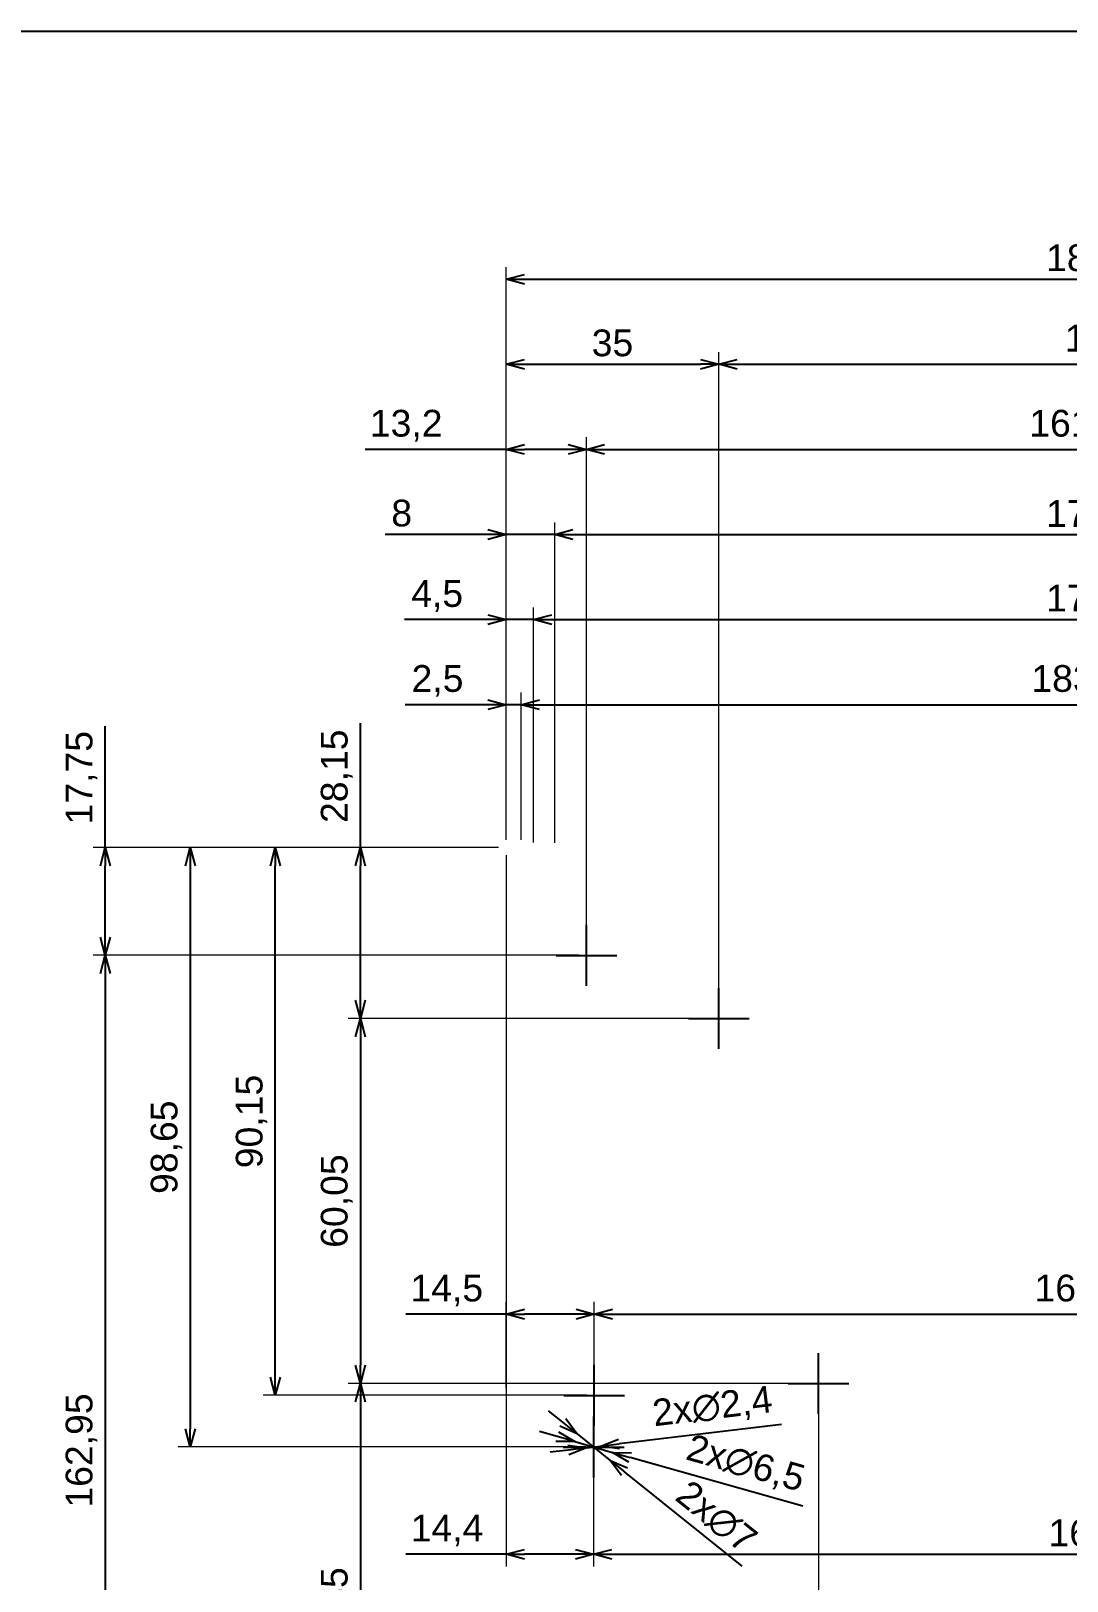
# Paper-space layout 'Cover' of a CAD drawing. Header units: millimetres. Extents: x 0 to 413, y 1 to 290.
# Drawn here: x 101.8 to 187.1, y 162.7 to 290.2 of the extents above; entities that cross this region are included whole.
import ezdxf

# ---------------------------------------------------------------- set-up
doc = ezdxf.new("R2010")
doc.units = ezdxf.units.MM
doc.layers.add('MD_Annotation', color=7, linetype='Continuous', lineweight=25)
doc.layers.add('Tabelka', color=7, linetype='Continuous')
doc.styles.get("Standard").update_dxf_attribs({"font": 'arial.ttf'})
doc.dimstyles.new('ISO-25', dxfattribs={"dimtxt": 2.2, "dimasz": 1.5, "dimexe": 1, "dimexo": 0.625, "dimtad": 1, "dimrnd": 0.05, "dimtxsty": 'Standard', "dimblk": 'OPEN30', "dimcen": 2.5, "dimadec": 0, "dimazin": 0, "dimtfac": 1, "dimtmove": 0, "dimatfit": 3, "dimfxl": 1, "dimlwe": 18, "dimarcsym": 0})

# ---------------------------------------------------------------- blocks, each defined once
blk = doc.blocks.new('_Open30')
at = {"color": 0, "linetype": 'ByBlock', "lineweight": -2}
for p, q in [((-1, 0.268), (0, 0)), ((0, 0), (-1, -0.268)), ((0, 0), (-1, 0))]:
    blk.add_line(p, q, dxfattribs=at)
blk = doc.blocks.new('*D133')
at = {"layer": 'Defpoints', "color": 0, "transparency": 16777216}
for p in [(234.92, 269.77), (140.92, 223.02), (234.92, 223.02)]:
    blk.add_point(p, dxfattribs=at)
at = {"layer": 'MD_Annotation', "color": 0, "lineweight": 18, "transparency": 16777216}
for p, q in [((140.92, 223.64), (140.92, 270.77)), ((234.92, 223.64), (234.92, 270.77))]:
    blk.add_line(p, q, dxfattribs=at)
at = {"layer": 'MD_Annotation', "color": 0, "lineweight": -2, "transparency": 16777216}
blk.add_line((142.42, 269.77), (233.42, 269.77), dxfattribs=at)
at = {"layer": 'MD_Annotation', "color": 0, "lineweight": -2, "transparency": 16777216, "xscale": 1.5, "yscale": 1.5, "zscale": 1.5, "rotation": 180}
blk.add_blockref('_Open30', (140.92, 269.77), dxfattribs=at)
at = {"layer": 'MD_Annotation', "color": 0, "lineweight": -2, "transparency": 16777216, "xscale": 1.5, "yscale": 1.5, "zscale": 1.5}
blk.add_blockref('_Open30', (234.92, 269.77), dxfattribs=at)
at = {"layer": 'MD_Annotation', "color": 0, "transparency": 16777216, "insert": (187.92, 271.52), "char_height": 2.2, "attachment_point": 5}
blk.add_mtext('188', dxfattribs=at)
blk = doc.blocks.new('*D134')
at = {"layer": 'Defpoints', "color": 0, "transparency": 16777216}
for p in [(142.16, 234.77), (140.92, 223.02), (142.16, 223.01)]:
    blk.add_point(p, dxfattribs=at)
at = {"layer": 'MD_Annotation', "color": 0, "lineweight": -2, "transparency": 16777216}
for p, q in [((139.42, 234.77), (132.61, 234.77)), ((142.16, 234.77), (140.92, 234.77)), ((143.66, 234.77), (145.16, 234.77))]:
    blk.add_line(p, q, dxfattribs=at)
at = {"layer": 'MD_Annotation', "color": 0, "lineweight": 18, "transparency": 16777216}
for p, q in [((140.92, 223.64), (140.92, 235.77)), ((142.16, 223.64), (142.16, 235.77))]:
    blk.add_line(p, q, dxfattribs=at)
at = {"layer": 'MD_Annotation', "color": 0, "lineweight": -2, "transparency": 16777216, "xscale": 1.5, "yscale": 1.5, "zscale": 1.5}
blk.add_blockref('_Open30', (140.92, 234.77), dxfattribs=at)
at = {"layer": 'MD_Annotation', "color": 0, "lineweight": -2, "transparency": 16777216, "xscale": 1.5, "yscale": 1.5, "zscale": 1.5, "rotation": 180}
blk.add_blockref('_Open30', (142.16, 234.77), dxfattribs=at)
at = {"layer": 'MD_Annotation', "color": 0, "transparency": 16777216, "insert": (135.27, 236.72), "char_height": 2.2, "attachment_point": 5}
blk.add_mtext('2,5', dxfattribs=at)
blk = doc.blocks.new('*D135')
at = {"layer": 'Defpoints', "color": 0, "transparency": 16777216}
for p in [(233.82, 234.77), (142.16, 223.01), (233.82, 223.01)]:
    blk.add_point(p, dxfattribs=at)
at = {"layer": 'MD_Annotation', "color": 0, "lineweight": 18, "transparency": 16777216}
for p, q in [((142.16, 223.64), (142.16, 235.77)), ((233.82, 223.64), (233.82, 235.77))]:
    blk.add_line(p, q, dxfattribs=at)
at = {"layer": 'MD_Annotation', "color": 0, "lineweight": -2, "transparency": 16777216}
blk.add_line((143.66, 234.77), (232.32, 234.77), dxfattribs=at)
at = {"layer": 'MD_Annotation', "color": 0, "lineweight": -2, "transparency": 16777216, "xscale": 1.5, "yscale": 1.5, "zscale": 1.5, "rotation": 180}
blk.add_blockref('_Open30', (142.16, 234.77), dxfattribs=at)
at = {"layer": 'MD_Annotation', "color": 0, "lineweight": -2, "transparency": 16777216, "xscale": 1.5, "yscale": 1.5, "zscale": 1.5}
blk.add_blockref('_Open30', (233.82, 234.77), dxfattribs=at)
at = {"layer": 'MD_Annotation', "color": 0, "transparency": 16777216, "insert": (187.99, 236.72), "char_height": 2.2, "attachment_point": 5}
blk.add_mtext('183,3', dxfattribs=at)
blk = doc.blocks.new('*D136')
at = {"layer": 'Defpoints', "color": 0, "transparency": 16777216}
for p in [(232.67, 241.77), (143.17, 222.8), (232.67, 222.8)]:
    blk.add_point(p, dxfattribs=at)
at = {"layer": 'MD_Annotation', "color": 0, "lineweight": 18, "transparency": 16777216}
for p, q in [((143.17, 223.43), (143.17, 242.77)), ((232.67, 223.43), (232.67, 242.77))]:
    blk.add_line(p, q, dxfattribs=at)
at = {"layer": 'MD_Annotation', "color": 0, "lineweight": -2, "transparency": 16777216}
blk.add_line((144.67, 241.77), (231.17, 241.77), dxfattribs=at)
at = {"layer": 'MD_Annotation', "color": 0, "lineweight": -2, "transparency": 16777216, "xscale": 1.5, "yscale": 1.5, "zscale": 1.5, "rotation": 180}
blk.add_blockref('_Open30', (143.17, 241.77), dxfattribs=at)
at = {"layer": 'MD_Annotation', "color": 0, "lineweight": -2, "transparency": 16777216, "xscale": 1.5, "yscale": 1.5, "zscale": 1.5}
blk.add_blockref('_Open30', (232.67, 241.77), dxfattribs=at)
at = {"layer": 'MD_Annotation', "color": 0, "transparency": 16777216, "insert": (187.92, 243.52), "char_height": 2.2, "attachment_point": 5}
blk.add_mtext('179', dxfattribs=at)
blk = doc.blocks.new('*D137')
at = {"layer": 'Defpoints', "color": 0, "transparency": 16777216}
for p in [(230.92, 248.77), (144.92, 222.77), (230.92, 222.77)]:
    blk.add_point(p, dxfattribs=at)
at = {"layer": 'MD_Annotation', "color": 0, "lineweight": 18, "transparency": 16777216}
for p, q in [((144.92, 223.4), (144.92, 249.77)), ((230.92, 223.4), (230.92, 249.77))]:
    blk.add_line(p, q, dxfattribs=at)
at = {"layer": 'MD_Annotation', "color": 0, "lineweight": -2, "transparency": 16777216}
blk.add_line((146.42, 248.77), (229.42, 248.77), dxfattribs=at)
at = {"layer": 'MD_Annotation', "color": 0, "lineweight": -2, "transparency": 16777216, "xscale": 1.5, "yscale": 1.5, "zscale": 1.5, "rotation": 180}
blk.add_blockref('_Open30', (144.92, 248.77), dxfattribs=at)
at = {"layer": 'MD_Annotation', "color": 0, "lineweight": -2, "transparency": 16777216, "xscale": 1.5, "yscale": 1.5, "zscale": 1.5}
blk.add_blockref('_Open30', (230.92, 248.77), dxfattribs=at)
at = {"layer": 'MD_Annotation', "color": 0, "transparency": 16777216, "insert": (187.92, 250.5), "char_height": 2.2, "attachment_point": 5}
blk.add_mtext('172', dxfattribs=at)
blk = doc.blocks.new('*D138')
at = {"layer": 'Defpoints', "color": 0, "transparency": 16777216}
for p in [(140.92, 248.77), (140.92, 223.02), (144.92, 222.77)]:
    blk.add_point(p, dxfattribs=at)
at = {"layer": 'MD_Annotation', "color": 0, "lineweight": -2, "transparency": 16777216}
for p, q in [((139.42, 248.77), (130.97, 248.77)), ((144.92, 248.77), (140.92, 248.77)), ((146.42, 248.77), (147.92, 248.77))]:
    blk.add_line(p, q, dxfattribs=at)
at = {"layer": 'MD_Annotation', "color": 0, "lineweight": 18, "transparency": 16777216}
for p, q in [((140.92, 223.64), (140.92, 249.77)), ((144.92, 223.4), (144.92, 249.77))]:
    blk.add_line(p, q, dxfattribs=at)
at = {"layer": 'MD_Annotation', "color": 0, "lineweight": -2, "transparency": 16777216, "xscale": 1.5, "yscale": 1.5, "zscale": 1.5}
blk.add_blockref('_Open30', (140.92, 248.77), dxfattribs=at)
at = {"layer": 'MD_Annotation', "color": 0, "lineweight": -2, "transparency": 16777216, "xscale": 1.5, "yscale": 1.5, "zscale": 1.5, "rotation": 180}
blk.add_blockref('_Open30', (144.92, 248.77), dxfattribs=at)
at = {"layer": 'MD_Annotation', "color": 0, "transparency": 16777216, "insert": (132.32, 250.52), "char_height": 2.2, "attachment_point": 5}
blk.add_mtext('8', dxfattribs=at)
blk = doc.blocks.new('*D139')
at = {"layer": 'Defpoints', "color": 0, "transparency": 16777216}
for p in [(147.52, 255.77), (140.92, 223.02), (147.52, 214.15)]:
    blk.add_point(p, dxfattribs=at)
at = {"layer": 'MD_Annotation', "color": 0, "lineweight": 18, "transparency": 16777216}
for p, q in [((140.92, 223.64), (140.92, 256.77)), ((147.52, 214.77), (147.52, 256.77))]:
    blk.add_line(p, q, dxfattribs=at)
at = {"layer": 'MD_Annotation', "color": 0, "lineweight": -2, "transparency": 16777216}
for p, q in [((140.92, 255.77), (129.32, 255.77)), ((146.02, 255.77), (142.42, 255.77))]:
    blk.add_line(p, q, dxfattribs=at)
at = {"layer": 'MD_Annotation', "color": 0, "lineweight": -2, "transparency": 16777216, "xscale": 1.5, "yscale": 1.5, "zscale": 1.5, "rotation": 180}
blk.add_blockref('_Open30', (140.92, 255.77), dxfattribs=at)
at = {"layer": 'MD_Annotation', "color": 0, "lineweight": -2, "transparency": 16777216, "xscale": 1.5, "yscale": 1.5, "zscale": 1.5}
blk.add_blockref('_Open30', (147.52, 255.77), dxfattribs=at)
at = {"layer": 'MD_Annotation', "color": 0, "transparency": 16777216, "insert": (132.69, 257.72), "char_height": 2.2, "attachment_point": 5}
blk.add_mtext('13,2', dxfattribs=at)
blk = doc.blocks.new('*D140')
at = {"layer": 'Defpoints', "color": 0, "transparency": 16777216}
for p in [(228.12, 255.77), (228.12, 214.27), (147.52, 214.15)]:
    blk.add_point(p, dxfattribs=at)
at = {"layer": 'MD_Annotation', "color": 0, "lineweight": 18, "transparency": 16777216}
for p, q in [((147.52, 214.77), (147.52, 256.77)), ((228.12, 214.9), (228.12, 256.77))]:
    blk.add_line(p, q, dxfattribs=at)
at = {"layer": 'MD_Annotation', "color": 0, "lineweight": -2, "transparency": 16777216}
blk.add_line((149.02, 255.77), (226.62, 255.77), dxfattribs=at)
at = {"layer": 'MD_Annotation', "color": 0, "lineweight": -2, "transparency": 16777216, "xscale": 1.5, "yscale": 1.5, "zscale": 1.5, "rotation": 180}
blk.add_blockref('_Open30', (147.52, 255.77), dxfattribs=at)
at = {"layer": 'MD_Annotation', "color": 0, "lineweight": -2, "transparency": 16777216, "xscale": 1.5, "yscale": 1.5, "zscale": 1.5}
blk.add_blockref('_Open30', (228.12, 255.77), dxfattribs=at)
at = {"layer": 'MD_Annotation', "color": 0, "transparency": 16777216, "insert": (187.82, 257.72), "char_height": 2.2, "attachment_point": 5}
blk.add_mtext('161,2', dxfattribs=at)
blk = doc.blocks.new('*D141')
at = {"layer": 'Defpoints', "color": 0, "transparency": 16777216}
for p in [(140.92, 223.02), (107.92, 214.15), (147.52, 214.15)]:
    blk.add_point(p, dxfattribs=at)
at = {"layer": 'MD_Annotation', "color": 0, "lineweight": -2, "transparency": 16777216}
for p, q in [((107.92, 223.02), (107.92, 233)), ((107.92, 215.65), (107.92, 221.52))]:
    blk.add_line(p, q, dxfattribs=at)
at = {"layer": 'MD_Annotation', "color": 0, "lineweight": 18, "transparency": 16777216}
for p, q in [((140.3, 223.02), (106.92, 223.02)), ((146.9, 214.15), (106.92, 214.15))]:
    blk.add_line(p, q, dxfattribs=at)
at = {"layer": 'MD_Annotation', "color": 0, "lineweight": -2, "transparency": 16777216, "xscale": 1.5, "yscale": 1.5, "zscale": 1.5}
for p, rotation in [((107.92, 223.02), 90), ((107.92, 214.15), 270)]:
    blk.add_blockref('_Open30', p, dxfattribs=dict(at, rotation=rotation))
at = {"layer": 'MD_Annotation', "color": 0, "transparency": 16777216, "insert": (105.97, 228.76), "char_height": 2.2, "attachment_point": 5, "rotation": 90}
blk.add_mtext('17,75', dxfattribs=at)
blk = doc.blocks.new('*D142')
at = {"layer": 'Defpoints', "color": 0, "transparency": 16777216}
for p in [(147.52, 214.15), (107.92, 132.67), (147.67, 132.67)]:
    blk.add_point(p, dxfattribs=at)
at = {"layer": 'MD_Annotation', "color": 0, "lineweight": 18, "transparency": 16777216}
for p, q in [((146.9, 214.15), (106.92, 214.15)), ((147.05, 132.67), (106.92, 132.67))]:
    blk.add_line(p, q, dxfattribs=at)
at = {"layer": 'MD_Annotation', "color": 0, "lineweight": -2, "transparency": 16777216}
blk.add_line((107.92, 212.65), (107.92, 134.17), dxfattribs=at)
at = {"layer": 'MD_Annotation', "color": 0, "lineweight": -2, "transparency": 16777216, "xscale": 1.5, "yscale": 1.5, "zscale": 1.5}
for p, rotation in [((107.92, 214.15), 90), ((107.92, 132.67), 270)]:
    blk.add_blockref('_Open30', p, dxfattribs=dict(at, rotation=rotation))
at = {"layer": 'MD_Annotation', "color": 0, "transparency": 16777216, "insert": (105.97, 173.41), "char_height": 2.2, "attachment_point": 5, "rotation": 90}
blk.add_mtext('162,95', dxfattribs=at)
blk = doc.blocks.new('*D143')
at = {"layer": 'Defpoints', "color": 0, "transparency": 16777216}
for p in [(140.92, 223.02), (148.12, 173.7), (148.12, 164.87)]:
    blk.add_point(p, dxfattribs=at)
at = {"layer": 'MD_Annotation', "color": 0, "lineweight": 18, "transparency": 16777216}
for p, q in [((140.92, 222.39), (140.92, 163.87)), ((148.12, 173.07), (148.12, 163.87))]:
    blk.add_line(p, q, dxfattribs=at)
at = {"layer": 'MD_Annotation', "color": 0, "lineweight": -2, "transparency": 16777216}
for p, q in [((140.92, 164.87), (132.67, 164.87)), ((146.62, 164.87), (142.42, 164.87))]:
    blk.add_line(p, q, dxfattribs=at)
at = {"layer": 'MD_Annotation', "color": 0, "lineweight": -2, "transparency": 16777216, "xscale": 1.5, "yscale": 1.5, "zscale": 1.5, "rotation": 180}
blk.add_blockref('_Open30', (140.92, 164.87), dxfattribs=at)
at = {"layer": 'MD_Annotation', "color": 0, "lineweight": -2, "transparency": 16777216, "xscale": 1.5, "yscale": 1.5, "zscale": 1.5}
blk.add_blockref('_Open30', (148.12, 164.87), dxfattribs=at)
at = {"layer": 'MD_Annotation', "color": 0, "transparency": 16777216, "insert": (136.05, 166.82), "char_height": 2.2, "attachment_point": 5}
blk.add_mtext('14,4', dxfattribs=at)
blk = doc.blocks.new('*D144')
at = {"layer": 'Defpoints', "color": 0, "transparency": 16777216}
for p in [(148.12, 173.7), (228.12, 173.95), (228.12, 164.87)]:
    blk.add_point(p, dxfattribs=at)
at = {"layer": 'MD_Annotation', "color": 0, "lineweight": 18, "transparency": 16777216}
for p, q in [((148.12, 173.07), (148.12, 163.87)), ((228.12, 173.32), (228.12, 163.87))]:
    blk.add_line(p, q, dxfattribs=at)
at = {"layer": 'MD_Annotation', "color": 0, "lineweight": -2, "transparency": 16777216}
blk.add_line((149.62, 164.87), (226.62, 164.87), dxfattribs=at)
at = {"layer": 'MD_Annotation', "color": 0, "lineweight": -2, "transparency": 16777216, "xscale": 1.5, "yscale": 1.5, "zscale": 1.5, "rotation": 180}
blk.add_blockref('_Open30', (148.12, 164.87), dxfattribs=at)
at = {"layer": 'MD_Annotation', "color": 0, "lineweight": -2, "transparency": 16777216, "xscale": 1.5, "yscale": 1.5, "zscale": 1.5}
blk.add_blockref('_Open30', (228.12, 164.87), dxfattribs=at)
at = {"layer": 'MD_Annotation', "color": 0, "transparency": 16777216, "insert": (188.12, 166.62), "char_height": 2.2, "attachment_point": 5}
blk.add_mtext('160', dxfattribs=at)
blk = doc.blocks.new('*D145')
at = {"layer": 'Defpoints', "color": 0, "transparency": 16777216}
for p in [(140.92, 223.02), (114.92, 173.7), (148.12, 173.7)]:
    blk.add_point(p, dxfattribs=at)
at = {"layer": 'MD_Annotation', "color": 0, "lineweight": 18, "transparency": 16777216}
for p, q in [((140.3, 223.02), (113.92, 223.02)), ((147.5, 173.7), (113.92, 173.7))]:
    blk.add_line(p, q, dxfattribs=at)
at = {"layer": 'MD_Annotation', "color": 0, "lineweight": -2, "transparency": 16777216}
blk.add_line((114.92, 221.52), (114.92, 175.2), dxfattribs=at)
at = {"layer": 'MD_Annotation', "color": 0, "lineweight": -2, "transparency": 16777216, "xscale": 1.5, "yscale": 1.5, "zscale": 1.5}
for p, rotation in [((114.92, 223.02), 90), ((114.92, 173.7), 270)]:
    blk.add_blockref('_Open30', p, dxfattribs=dict(at, rotation=rotation))
at = {"layer": 'MD_Annotation', "color": 0, "transparency": 16777216, "insert": (112.97, 198.36), "char_height": 2.2, "attachment_point": 5, "rotation": 90}
blk.add_mtext('98,65', dxfattribs=at)
blk = doc.blocks.new('*D154')
at = {"layer": 'Defpoints', "color": 0, "transparency": 16777216}
for p in [(166.62, 178.92), (140.92, 123.92), (166.62, 98.17)]:
    blk.add_point(p, dxfattribs=at)
at = {"layer": 'MD_Annotation', "color": 0, "lineweight": 18, "transparency": 16777216}
for p, q in [((166.62, 178.3), (166.62, 97.17)), ((140.92, 123.29), (140.92, 97.17))]:
    blk.add_line(p, q, dxfattribs=at)
at = {"layer": 'MD_Annotation', "color": 0, "lineweight": -2, "transparency": 16777216}
blk.add_line((142.42, 98.17), (165.12, 98.17), dxfattribs=at)
at = {"layer": 'MD_Annotation', "color": 0, "lineweight": -2, "transparency": 16777216, "xscale": 1.5, "yscale": 1.5, "zscale": 1.5, "rotation": 180}
blk.add_blockref('_Open30', (140.92, 98.17), dxfattribs=at)
at = {"layer": 'MD_Annotation', "color": 0, "lineweight": -2, "transparency": 16777216, "xscale": 1.5, "yscale": 1.5, "zscale": 1.5}
blk.add_blockref('_Open30', (166.62, 98.17), dxfattribs=at)
at = {"layer": 'MD_Annotation', "color": 0, "transparency": 16777216, "insert": (153.77, 100.11), "char_height": 2.2, "attachment_point": 5}
blk.add_mtext('51,4', dxfattribs=at)
blk = doc.blocks.new('*D155')
at = {"layer": 'Defpoints', "color": 0, "transparency": 16777216}
for p in [(166.62, 178.92), (207.5, 173.95), (207.5, 98.17)]:
    blk.add_point(p, dxfattribs=at)
at = {"layer": 'MD_Annotation', "color": 0, "lineweight": 18, "transparency": 16777216}
for p, q in [((166.62, 178.3), (166.62, 97.17)), ((207.5, 173.32), (207.5, 97.17))]:
    blk.add_line(p, q, dxfattribs=at)
at = {"layer": 'MD_Annotation', "color": 0, "lineweight": -2, "transparency": 16777216}
blk.add_line((168.12, 98.17), (206, 98.17), dxfattribs=at)
at = {"layer": 'MD_Annotation', "color": 0, "lineweight": -2, "transparency": 16777216, "xscale": 1.5, "yscale": 1.5, "zscale": 1.5, "rotation": 180}
blk.add_blockref('_Open30', (166.62, 98.17), dxfattribs=at)
at = {"layer": 'MD_Annotation', "color": 0, "lineweight": -2, "transparency": 16777216, "xscale": 1.5, "yscale": 1.5, "zscale": 1.5}
blk.add_blockref('_Open30', (207.5, 98.17), dxfattribs=at)
at = {"layer": 'MD_Annotation', "color": 0, "transparency": 16777216, "insert": (187.06, 100.11), "char_height": 2.2, "attachment_point": 5}
blk.add_mtext('81,75', dxfattribs=at)
blk = doc.blocks.new('*D156')
at = {"layer": 'Defpoints', "color": 0, "transparency": 16777216}
for p in [(140.92, 223.02), (128.92, 208.95), (158.42, 208.95)]:
    blk.add_point(p, dxfattribs=at)
at = {"layer": 'MD_Annotation', "color": 0, "lineweight": -2, "transparency": 16777216}
for p, q in [((128.92, 223.02), (128.92, 233.25)), ((128.92, 210.45), (128.92, 221.52))]:
    blk.add_line(p, q, dxfattribs=at)
at = {"layer": 'MD_Annotation', "color": 0, "lineweight": 18, "transparency": 16777216}
for p, q in [((140.3, 223.02), (127.92, 223.02)), ((157.8, 208.95), (127.92, 208.95))]:
    blk.add_line(p, q, dxfattribs=at)
at = {"layer": 'MD_Annotation', "color": 0, "lineweight": -2, "transparency": 16777216, "xscale": 1.5, "yscale": 1.5, "zscale": 1.5}
for p, rotation in [((128.92, 223.02), 90), ((128.92, 208.95), 270)]:
    blk.add_blockref('_Open30', p, dxfattribs=dict(at, rotation=rotation))
at = {"layer": 'MD_Annotation', "color": 0, "transparency": 16777216, "insert": (126.97, 228.88), "char_height": 2.2, "attachment_point": 5, "rotation": 90}
blk.add_mtext('28,15', dxfattribs=at)
blk = doc.blocks.new('*D157')
at = {"layer": 'Defpoints', "color": 0, "transparency": 16777216}
for p in [(158.42, 208.95), (128.92, 178.92), (166.62, 178.92)]:
    blk.add_point(p, dxfattribs=at)
at = {"layer": 'MD_Annotation', "color": 0, "lineweight": 18, "transparency": 16777216}
for p, q in [((157.8, 208.95), (127.92, 208.95)), ((166, 178.92), (127.92, 178.92))]:
    blk.add_line(p, q, dxfattribs=at)
at = {"layer": 'MD_Annotation', "color": 0, "lineweight": -2, "transparency": 16777216}
blk.add_line((128.92, 207.45), (128.92, 180.42), dxfattribs=at)
at = {"layer": 'MD_Annotation', "color": 0, "lineweight": -2, "transparency": 16777216, "xscale": 1.5, "yscale": 1.5, "zscale": 1.5}
for p, rotation in [((128.92, 208.95), 90), ((128.92, 178.92), 270)]:
    blk.add_blockref('_Open30', p, dxfattribs=dict(at, rotation=rotation))
at = {"layer": 'MD_Annotation', "color": 0, "transparency": 16777216, "insert": (126.97, 193.93), "char_height": 2.2, "attachment_point": 5, "rotation": 90}
blk.add_mtext('60,05', dxfattribs=at)
blk = doc.blocks.new('*D158')
at = {"layer": 'Defpoints', "color": 0, "transparency": 16777216}
for p in [(166.62, 178.92), (128.92, 141), (158.42, 141)]:
    blk.add_point(p, dxfattribs=at)
at = {"layer": 'MD_Annotation', "color": 0, "lineweight": 18, "transparency": 16777216}
for p, q in [((166, 178.92), (127.92, 178.92)), ((157.8, 141), (127.92, 141))]:
    blk.add_line(p, q, dxfattribs=at)
at = {"layer": 'MD_Annotation', "color": 0, "lineweight": -2, "transparency": 16777216}
blk.add_line((128.92, 177.42), (128.92, 142.5), dxfattribs=at)
at = {"layer": 'MD_Annotation', "color": 0, "lineweight": -2, "transparency": 16777216, "xscale": 1.5, "yscale": 1.5, "zscale": 1.5}
for p, rotation in [((128.92, 178.92), 90), ((128.92, 141), 270)]:
    blk.add_blockref('_Open30', p, dxfattribs=dict(at, rotation=rotation))
at = {"layer": 'MD_Annotation', "color": 0, "transparency": 16777216, "insert": (126.97, 159.96), "char_height": 2.2, "attachment_point": 5, "rotation": 90}
blk.add_mtext('75,85', dxfattribs=at)
blk = doc.blocks.new('*D161')
at = {"layer": 'Defpoints', "color": 0, "transparency": 16777216}
for p in [(158.42, 262.77), (140.92, 223.02), (158.42, 208.95)]:
    blk.add_point(p, dxfattribs=at)
at = {"layer": 'MD_Annotation', "color": 0, "lineweight": 18, "transparency": 16777216}
for p, q in [((140.92, 223.64), (140.92, 263.77)), ((158.42, 209.57), (158.42, 263.77))]:
    blk.add_line(p, q, dxfattribs=at)
at = {"layer": 'MD_Annotation', "color": 0, "lineweight": -2, "transparency": 16777216}
blk.add_line((142.42, 262.77), (156.92, 262.77), dxfattribs=at)
at = {"layer": 'MD_Annotation', "color": 0, "lineweight": -2, "transparency": 16777216, "xscale": 1.5, "yscale": 1.5, "zscale": 1.5, "rotation": 180}
blk.add_blockref('_Open30', (140.92, 262.77), dxfattribs=at)
at = {"layer": 'MD_Annotation', "color": 0, "lineweight": -2, "transparency": 16777216, "xscale": 1.5, "yscale": 1.5, "zscale": 1.5}
blk.add_blockref('_Open30', (158.42, 262.77), dxfattribs=at)
at = {"layer": 'MD_Annotation', "color": 0, "transparency": 16777216, "insert": (149.67, 264.52), "char_height": 2.2, "attachment_point": 5}
blk.add_mtext('35', dxfattribs=at)
blk = doc.blocks.new('*D162')
at = {"layer": 'Defpoints', "color": 0, "transparency": 16777216}
for p in [(223.07, 262.77), (158.42, 208.95), (223.07, 209.12)]:
    blk.add_point(p, dxfattribs=at)
at = {"layer": 'MD_Annotation', "color": 0, "lineweight": 18, "transparency": 16777216}
for p, q in [((158.42, 209.57), (158.42, 263.77)), ((223.07, 209.75), (223.07, 263.77))]:
    blk.add_line(p, q, dxfattribs=at)
at = {"layer": 'MD_Annotation', "color": 0, "lineweight": -2, "transparency": 16777216}
blk.add_line((159.92, 262.77), (221.57, 262.77), dxfattribs=at)
at = {"layer": 'MD_Annotation', "color": 0, "lineweight": -2, "transparency": 16777216, "xscale": 1.5, "yscale": 1.5, "zscale": 1.5, "rotation": 180}
blk.add_blockref('_Open30', (158.42, 262.77), dxfattribs=at)
at = {"layer": 'MD_Annotation', "color": 0, "lineweight": -2, "transparency": 16777216, "xscale": 1.5, "yscale": 1.5, "zscale": 1.5}
blk.add_blockref('_Open30', (223.07, 262.77), dxfattribs=at)
at = {"layer": 'MD_Annotation', "color": 0, "transparency": 16777216, "insert": (190.75, 264.72), "char_height": 2.2, "attachment_point": 5}
blk.add_mtext('129,3', dxfattribs=at)
blk = doc.blocks.new('*D163')
at = {"layer": 'Defpoints', "color": 0, "transparency": 16777216}
for p in [(140.92, 184.63), (140.92, 177.95), (148.17, 177.95)]:
    blk.add_point(p, dxfattribs=at)
at = {"layer": 'MD_Annotation', "color": 0, "lineweight": 18, "transparency": 16777216}
for p, q in [((140.92, 178.57), (140.92, 185.63)), ((148.17, 178.57), (148.17, 185.63))]:
    blk.add_line(p, q, dxfattribs=at)
at = {"layer": 'MD_Annotation', "color": 0, "lineweight": -2, "transparency": 16777216}
for p, q in [((140.92, 184.63), (132.65, 184.63)), ((146.67, 184.63), (142.42, 184.63))]:
    blk.add_line(p, q, dxfattribs=at)
at = {"layer": 'MD_Annotation', "color": 0, "lineweight": -2, "transparency": 16777216, "xscale": 1.5, "yscale": 1.5, "zscale": 1.5, "rotation": 180}
blk.add_blockref('_Open30', (140.92, 184.63), dxfattribs=at)
at = {"layer": 'MD_Annotation', "color": 0, "lineweight": -2, "transparency": 16777216, "xscale": 1.5, "yscale": 1.5, "zscale": 1.5}
blk.add_blockref('_Open30', (148.17, 184.63), dxfattribs=at)
at = {"layer": 'MD_Annotation', "color": 0, "transparency": 16777216, "insert": (136.03, 186.57), "char_height": 2.2, "attachment_point": 5}
blk.add_mtext('14,5', dxfattribs=at)
blk = doc.blocks.new('*D164')
at = {"layer": 'Defpoints', "color": 0, "transparency": 16777216}
for p in [(228.32, 184.63), (148.17, 177.95), (228.32, 178.12)]:
    blk.add_point(p, dxfattribs=at)
at = {"layer": 'MD_Annotation', "color": 0, "lineweight": 18, "transparency": 16777216}
for p, q in [((148.17, 178.57), (148.17, 185.63)), ((228.32, 178.74), (228.32, 185.63))]:
    blk.add_line(p, q, dxfattribs=at)
at = {"layer": 'MD_Annotation', "color": 0, "lineweight": -2, "transparency": 16777216}
blk.add_line((149.67, 184.63), (226.82, 184.63), dxfattribs=at)
at = {"layer": 'MD_Annotation', "color": 0, "lineweight": -2, "transparency": 16777216, "xscale": 1.5, "yscale": 1.5, "zscale": 1.5, "rotation": 180}
blk.add_blockref('_Open30', (148.17, 184.63), dxfattribs=at)
at = {"layer": 'MD_Annotation', "color": 0, "lineweight": -2, "transparency": 16777216, "xscale": 1.5, "yscale": 1.5, "zscale": 1.5}
blk.add_blockref('_Open30', (228.32, 184.63), dxfattribs=at)
at = {"layer": 'MD_Annotation', "color": 0, "transparency": 16777216, "insert": (188.25, 186.57), "char_height": 2.2, "attachment_point": 5}
blk.add_mtext('160,3', dxfattribs=at)
blk = doc.blocks.new('*D165')
at = {"layer": 'Defpoints', "color": 0, "transparency": 16777216}
for p in [(121.92, 223.02), (140.92, 223.02), (148.17, 177.95)]:
    blk.add_point(p, dxfattribs=at)
at = {"layer": 'MD_Annotation', "color": 0, "lineweight": 18, "transparency": 16777216}
for p, q in [((140.3, 223.02), (120.92, 223.02)), ((147.55, 177.95), (120.92, 177.95))]:
    blk.add_line(p, q, dxfattribs=at)
at = {"layer": 'MD_Annotation', "color": 0, "lineweight": -2, "transparency": 16777216}
blk.add_line((121.92, 179.45), (121.92, 221.52), dxfattribs=at)
at = {"layer": 'MD_Annotation', "color": 0, "lineweight": -2, "transparency": 16777216, "xscale": 1.5, "yscale": 1.5, "zscale": 1.5}
for p, rotation in [((121.92, 223.02), 90), ((121.92, 177.95), 270)]:
    blk.add_blockref('_Open30', p, dxfattribs=dict(at, rotation=rotation))
at = {"layer": 'MD_Annotation', "color": 0, "transparency": 16777216, "insert": (119.97, 200.48), "char_height": 2.2, "attachment_point": 5, "rotation": 90}
blk.add_mtext('90,15', dxfattribs=at)
blk = doc.blocks.new('*D167')
at = {"layer": 'Defpoints', "color": 0, "transparency": 16777216}
for p in [(143.17, 241.77), (140.92, 223.02), (143.17, 222.8)]:
    blk.add_point(p, dxfattribs=at)
at = {"layer": 'MD_Annotation', "color": 0, "lineweight": 18, "transparency": 16777216}
for p, q in [((140.92, 223.64), (140.92, 242.77)), ((143.17, 223.43), (143.17, 242.77))]:
    blk.add_line(p, q, dxfattribs=at)
at = {"layer": 'MD_Annotation', "color": 0, "lineweight": -2, "transparency": 16777216}
for p, q in [((139.42, 241.77), (132.56, 241.77)), ((143.17, 241.77), (140.92, 241.77)), ((144.67, 241.77), (146.17, 241.77))]:
    blk.add_line(p, q, dxfattribs=at)
at = {"layer": 'MD_Annotation', "color": 0, "lineweight": -2, "transparency": 16777216, "xscale": 1.5, "yscale": 1.5, "zscale": 1.5}
blk.add_blockref('_Open30', (140.92, 241.77), dxfattribs=at)
at = {"layer": 'MD_Annotation', "color": 0, "lineweight": -2, "transparency": 16777216, "xscale": 1.5, "yscale": 1.5, "zscale": 1.5, "rotation": 180}
blk.add_blockref('_Open30', (143.17, 241.77), dxfattribs=at)
at = {"layer": 'MD_Annotation', "color": 0, "transparency": 16777216, "insert": (135.24, 243.71), "char_height": 2.2, "attachment_point": 5}
blk.add_mtext('4,5', dxfattribs=at)
blk = doc.blocks.new('*D180')
at = {"layer": 'Defpoints', "color": 0, "transparency": 16777216}
for p in [(147.53, 173.62), (148.72, 173.77)]:
    blk.add_point(p, dxfattribs=at)
at = {"layer": 'MD_Annotation', "color": 0, "lineweight": -2, "transparency": 16777216}
for p, q in [((163.57, 175.56), (150.21, 173.95)), ((146.04, 173.44), (144.55, 173.26)), ((147.53, 173.62), (148.72, 173.77))]:
    blk.add_line(p, q, dxfattribs=at)
at = {"layer": 'MD_Annotation', "color": 0, "lineweight": -2, "transparency": 16777216, "xscale": 1.5, "yscale": 1.5, "zscale": 1.5}
for p, rotation in [((147.53, 173.62), 6.882500717172846), ((148.72, 173.77), 186.8825007171728)]:
    blk.add_blockref('_Open30', p, dxfattribs=dict(at, rotation=rotation))
at = {"layer": 'MD_Annotation', "color": 0, "transparency": 16777216, "insert": (157.91, 176.88), "char_height": 2.2, "attachment_point": 5, "rotation": 6.8825}
blk.add_mtext('2x∅2,4', dxfattribs=at)
blk = doc.blocks.new('*D181')
at = {"layer": 'Defpoints', "color": 0, "transparency": 16777216}
for p in [(146.56, 174.14), (149.68, 173.25)]:
    blk.add_point(p, dxfattribs=at)
at = {"layer": 'MD_Annotation', "color": 0, "lineweight": -2, "transparency": 16777216}
for p, q in [((145.11, 174.55), (143.67, 174.96)), ((146.56, 174.14), (149.68, 173.25)), ((165.33, 168.82), (151.13, 172.84))]:
    blk.add_line(p, q, dxfattribs=at)
at = {"layer": 'MD_Annotation', "color": 0, "lineweight": -2, "transparency": 16777216, "xscale": 1.5, "yscale": 1.5, "zscale": 1.5}
for p, rotation in [((146.56, 174.14), 344.1853980076003), ((149.68, 173.25), 164.1853980076002)]:
    blk.add_blockref('_Open30', p, dxfattribs=dict(at, rotation=rotation))
at = {"layer": 'MD_Annotation', "color": 0, "transparency": 16777216, "insert": (160.6, 172.22), "char_height": 2.2, "attachment_point": 5, "rotation": 344.1854}
blk.add_mtext('2x∅6,5', dxfattribs=at)
blk = doc.blocks.new('*D182')
at = {"layer": 'Defpoints', "color": 0, "transparency": 16777216}
for p in [(146.76, 174.79), (149.49, 172.6)]:
    blk.add_point(p, dxfattribs=at)
at = {"layer": 'MD_Annotation', "color": 0, "lineweight": -2, "transparency": 16777216}
for p, q in [((145.59, 175.73), (144.41, 176.67)), ((146.76, 174.79), (149.49, 172.6)), ((160.34, 163.9), (150.66, 171.66))]:
    blk.add_line(p, q, dxfattribs=at)
at = {"layer": 'MD_Annotation', "color": 0, "lineweight": -2, "transparency": 16777216, "xscale": 1.5, "yscale": 1.5, "zscale": 1.5}
for p, rotation in [((146.76, 174.79), 321.2941668078765), ((149.49, 172.6), 141.2941668078765)]:
    blk.add_blockref('_Open30', p, dxfattribs=dict(at, rotation=rotation))
at = {"layer": 'MD_Annotation', "color": 0, "transparency": 16777216, "insert": (158.21, 167.93), "char_height": 2.2, "attachment_point": 5, "rotation": 321.2942}
blk.add_mtext('2x∅7', dxfattribs=at)

psp = doc.layouts.new('Cover')

# ---------------------------------------------------------------- linework, layer by layer
at = {"layer": 'MD_Annotation'}
for p, q in [((147.5214, 211.6462), (147.5214, 216.6462)), ((145.0214, 214.1462), (150.0214, 214.1462)), ((158.4214, 206.4461), (158.4214, 211.4461)), ((155.9214, 208.9461), (160.9214, 208.9461)), ((166.6214, 176.4212), (166.6214, 181.4212)), ((148.1714, 175.4462), (148.1714, 180.4462)), ((164.1214, 178.9212), (169.1214, 178.9212)), ((145.6714, 177.9462), (150.6714, 177.9462)), ((148.1214, 171.1962), (148.1214, 176.1962)), ((145.6214, 173.6962), (150.6214, 173.6962))]:
    psp.add_line(p, q, dxfattribs=at)
at = {"layer": 'Tabelka'}
psp.add_lwpolyline([(0.2197, 290.193), (413.4761, 290.193), (413.4761, 0.5211), (0.2197, 0.5211)], close=True, dxfattribs=at)

# ---------------------------------------------------------------- dimensions: what is measured, and where the dimension line sits
at = {"layer": 'MD_Annotation'}
for base, p1, p2, angle, picture, middle in [((234.9214, 269.7711), (140.9214, 223.0181), (234.9214, 223.0181), 180, '*D133', (187.9214, 269.7711)), ((147.5214, 255.7711), (140.9214, 223.0181), (147.5214, 214.1462), 180, '*D139', (132.6864, 255.7711)), ((140.9214, 248.7711), (144.9214, 222.7711), (140.9214, 223.0181), 180, '*D138', (132.3215, 248.7711)), ((143.1714, 241.7711), (140.9214, 223.0181), (143.1714, 222.8006), 180, '*D167', (135.2412, 241.7711)), ((142.158870557, 234.7710546829), (140.921370557, 223.0180560918), (142.158870557, 223.0102887519), 180, '*D134', (135.2666979785, 234.7710546829)), ((107.9214, 214.1462), (140.9214, 223.0181), (147.5214, 214.1462), 270, '*D141', (107.9214, 228.7597)), ((128.9214, 208.9461), (140.9214, 223.0181), (158.4214, 208.9461), 270, '*D156', (128.9214, 228.882)), ((140.9214, 184.6277), (148.1714, 177.9462), (140.9214, 177.9462), 180, '*D163', (136.0344, 184.6277))]:
    dim = psp.add_linear_dim(base=base, p1=p1, p2=p2, angle=angle, dimstyle='ISO-25', override={"dimlfac": -2}, dxfattribs=at)
    dim.commit()
    dim.dimension.update_dxf_attribs({"geometry": picture, "text_midpoint": middle, "dimtype": 160})
for base, p1, p2, angle, picture, middle in [((158.4214, 262.7711), (140.9214, 223.0181), (158.4214, 208.9461), 180, '*D161', (149.6714, 264.5201)), ((223.0714, 262.7711), (158.4214, 208.9461), (223.0714, 209.1212), 180, '*D162', (190.7464, 264.7182)), ((228.1214, 255.7711), (147.5214, 214.1462), (228.1214, 214.2711), 180, '*D140', (187.8214, 257.7182)), ((230.9214, 248.7711), (144.9214, 222.7711), (230.9214, 222.7711), 180, '*D137', (187.9214, 250.5006)), ((232.6714, 241.7711), (143.1714, 222.8006), (232.6714, 222.8006), 180, '*D136', (187.9214, 243.5193)), ((233.821370557, 234.7710546829), (142.158870557, 223.0102887519), (233.821370557, 223.0102887519), 180, '*D135', (187.990120557, 236.7181556379)), ((114.9214, 173.6962), (140.9214, 223.0181), (148.1214, 173.6962), 270, '*D145', (112.9743, 198.3571)), ((121.9214, 223.0181), (148.1714, 177.9462), (140.9214, 223.0181), 270, '*D165', (119.9743, 200.4821)), ((107.9214, 132.6711), (147.5214, 214.1462), (147.6714, 132.6711), 270, '*D142', (105.9743, 173.4086)), ((128.9214, 178.9212), (158.4214, 208.9461), (166.6214, 178.9212), 270, '*D157', (126.9743, 193.9336)), ((228.3214, 184.6277), (148.1714, 177.9462), (228.3214, 178.1151), 180, '*D164', (188.2464, 186.5748)), ((128.9214, 140.9961), (166.6214, 178.9212), (158.4214, 140.9961), 270, '*D158', (126.9743, 159.9586))]:
    dim = psp.add_linear_dim(base=base, p1=p1, p2=p2, angle=angle, dimstyle='ISO-25', override={"dimlfac": -2}, dxfattribs=at)
    dim.commit()
    dim.dimension.update_dxf_attribs({"geometry": picture, "text_midpoint": middle})
dim = psp.add_linear_dim(base=(148.1214, 164.8685), p1=(140.9214, 223.0181), p2=(148.1214, 173.6962), dimstyle='ISO-25', override={"dimlfac": -2}, dxfattribs=at)
dim.commit()
dim.dimension.update_dxf_attribs({"geometry": '*D143', "text_midpoint": (136.0471, 164.8685), "dimtype": 160})
for base, p1, p2, picture, middle in [((166.6214, 98.1651), (140.9214, 123.9181), (166.6214, 178.9212), '*D154', (153.7714, 100.1122)), ((207.4964, 98.1651), (166.6214, 178.9212), (207.4964, 173.9461), '*D155', (187.0589, 100.1122)), ((228.1214, 164.8685), (148.1214, 173.6962), (228.1214, 173.9461), '*D144', (188.1214, 166.6168))]:
    dim = psp.add_linear_dim(base=base, p1=p1, p2=p2, dimstyle='ISO-25', override={"dimlfac": -2}, dxfattribs=at)
    dim.commit()
    dim.dimension.update_dxf_attribs({"geometry": picture, "text_midpoint": middle})
for p1, p2, picture, middle in [((147.5257, 173.6243), (148.717, 173.7681), '*D180', (158.1501, 174.9067)), ((146.7557, 174.7905), (149.487, 172.6019), '*D182', (157.0761, 166.5206)), ((146.5579, 174.1391), (149.6849, 173.2533), '*D181', (160.0618, 170.3141))]:
    dim = psp.add_diameter_dim_2p(p1=p1, p2=p2, text='2x<>', dimstyle='ISO-25', override={"dimlfac": -2, "dimpost": ''}, dxfattribs=at)
    dim.commit()
    dim.dimension.update_dxf_attribs({"geometry": picture, "text_midpoint": middle, "dimtype": 163})

doc.saveas('drawing.dxf')
